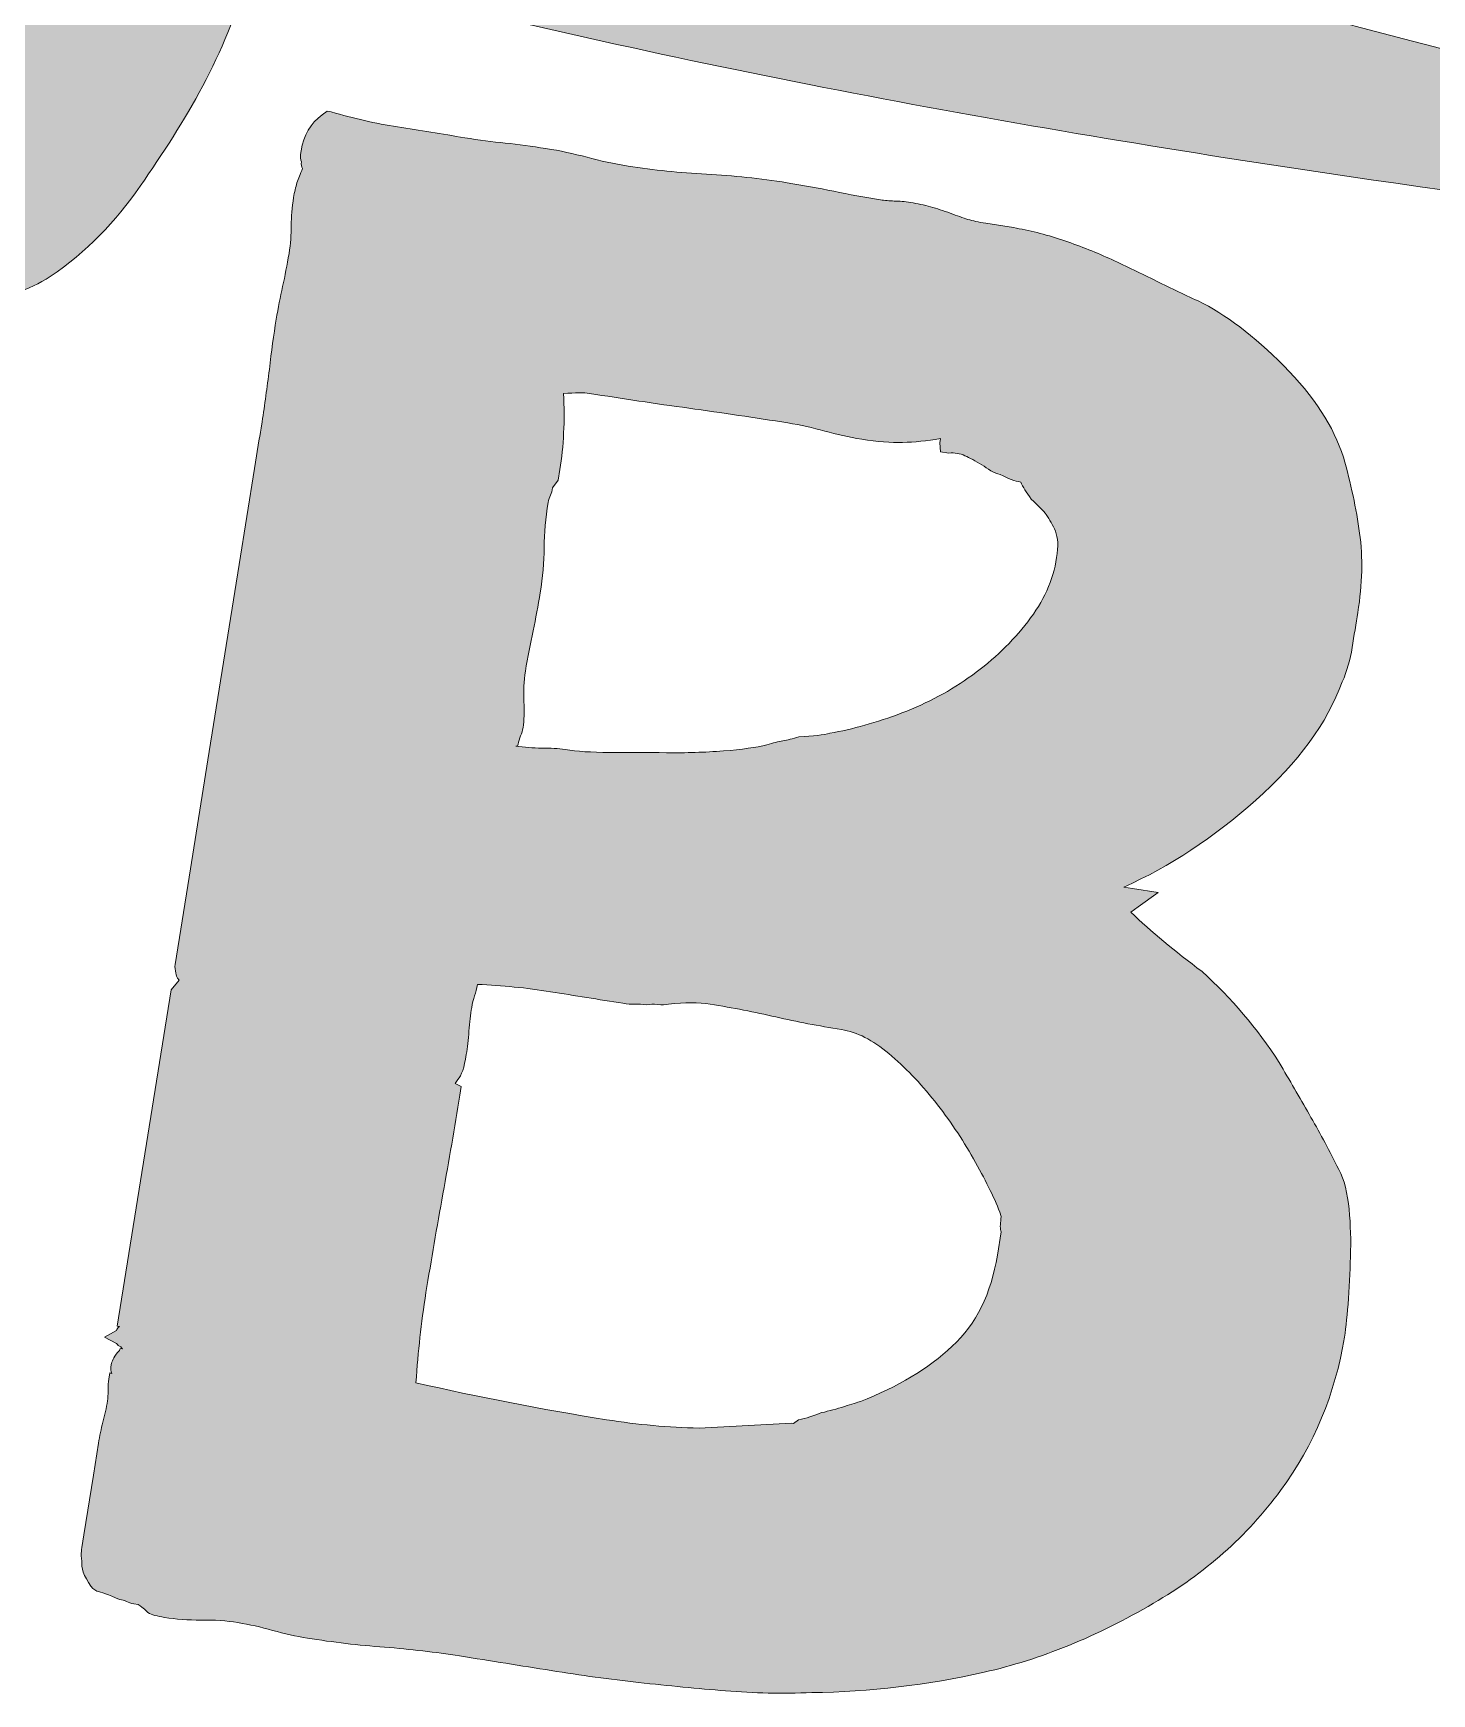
# Model space of a CAD drawing. Header units: inches. Extents: x 96 to 984, y -1005 to -75.
# Drawn here: x 270.6 to 395.1, y -987.7 to -839.8 of the extents above; entities that cross this region are included whole.
import ezdxf

# ---------------------------------------------------------------- set-up
doc = ezdxf.new("R2010")
doc.units = ezdxf.units.IN
doc.header["$MEASUREMENT"] = 0
doc.layers.add('Layer 1', color=7, linetype='Continuous')

# ---------------------------------------------------------------- blocks, each defined once
blk = doc.blocks.new('block 3')
at = {"layer": 'Layer 1', "true_color": 0x2b568d}
h = blk.add_hatch(color=167, dxfattribs=at)
h.dxf.hatch_style = 2
edge = h.paths.add_edge_path()
edge.add_spline(control_points=[(480.19, -851.34), (478.7, -850.72), (477.21, -850.08), (475.68, -849.58), (470.48, -847.88), (465.07, -847.45), (459.66, -847.16), (445.71, -846.41), (431.76, -845.58), (417.79, -845.18), (414.2, -845.07), (410.58, -845.08), (407.04, -844.14), (380.41, -837.09), (353.75, -830.14), (327.28, -822.52), (302.45, -815.36), (277.69, -807.98), (253.26, -799.56), (242.84, -795.97), (232.54, -792.04), (221.76, -789.61), (221.33, -789.51), (220.8, -789.51), (220.58, -788.91), (220.66, -787.88), (221.25, -786.99), (221.66, -786.04), (226.22, -775.69), (231.24, -765.56), (236.26, -755.42), (244.3, -739.15), (252.25, -722.85), (258.56, -705.79), (266.64, -683.94), (273.96, -661.87), (279.04, -639.1), (280.03, -634.67), (280.92, -630.22), (281.88, -625.66), (284.58, -626.1), (286.89, -627.23), (289.25, -628.17), (294.8, -630.4), (300.16, -633.13), (305.88, -634.93), (309.82, -636.16), (313.24, -637.98), (316.45, -640.69), (322.69, -645.95), (330.12, -649.26), (337.78, -651.93), (358.35, -659.1), (379.39, -664.57), (400.71, -668.99), (414.49, -671.84), (428.4, -673.92), (442.25, -676.3), (442.9, -676.41), (443.72, -676.62), (444.2, -676.34), (445.43, -675.64), (446.59, -676.04), (447.79, -676.2), (455.81, -677.24), (463.87, -677.83), (471.94, -678.25), (476.13, -678.47), (478.25, -676.36), (478.51, -672.13), (478.71, -668.6), (478.24, -665.13), (477.59, -661.71), (476.23, -661.18), (474.89, -661.22), (473.57, -661.08), (470.74, -660.77), (467.9, -660.5), (465.07, -660.13), (454.33, -658.74), (443.59, -657.33), (432.86, -655.89), (426.93, -655.09), (420.94, -654.52), (415.09, -653.3), (401.52, -650.46), (388.06, -647.09), (374.74, -643.22), (361.67, -639.42), (348.84, -635.05), (336.86, -628.43), (333.87, -626.78), (330.75, -625.34), (327.61, -624), (317.3, -619.59), (307.11, -614.93), (297.2, -609.66), (293.5, -607.7), (289.63, -606.11), (285.61, -604.89), (281.32, -603.59), (276.97, -602.63), (272.45, -602.75), (267.94, -602.88), (263.73, -606.7), (263.36, -611.07), (261.97, -627.45), (258.2, -643.31), (253.15, -658.91), (252.87, -659.78), (252.7, -660.7), (252.08, -661.43), (251.67, -661.29), (251.39, -661.23), (251.14, -661.11), (238.96, -654.95), (225.92, -651.67), (212.53, -649.54), (198.63, -647.33), (184.57, -646.51), (170.58, -645.09), (158.95, -643.9), (147.29, -643.02), (135.61, -642.46), (128.94, -642.14), (122.31, -642.09), (115.79, -643.87), (112.36, -644.8), (109.17, -646.26), (106.41, -648.52), (103.73, -650.72), (103.53, -653.88), (105.87, -656.22), (106.46, -656.82), (107.17, -657.45), (107.94, -657.69), (111.67, -658.89), (113.75, -661.67), (115.41, -664.98), (116.04, -666.25), (116.85, -667.44), (117.64, -668.63), (123.18, -677.02), (127.2, -686.11), (130.12, -695.71), (131.17, -699.17), (132.24, -702.61), (133.29, -706.07), (137.84, -721.08), (142.54, -736.03), (149.56, -750.13), (149.67, -750.35), (149.62, -750.65), (149.65, -751), (139.77, -756.18), (133.45, -764.59), (128.53, -774.26), (126.89, -777.48), (125.46, -780.79), (124.15, -784.16), (121.01, -792.21), (117.91, -800.28), (114.54, -808.25), (112.41, -813.27), (109.86, -817.98), (106.52, -822.32), (103.61, -826.09), (100.95, -830.04), (100.77, -835.11), (98.45, -835.38), (97.49, -837.15), (96.17, -838.47), (96.17, -839.42), (96.17, -840.37), (96.17, -841.32), (97.71, -843.55), (100.03, -844.51), (102.48, -845.38), (110.97, -848.38), (119.75, -849.84), (128.7, -850.45), (138.87, -851.15), (149.04, -850.76), (159.21, -850.53), (169.58, -850.3), (179.93, -850.44), (190.23, -851.82), (200.7, -853.22), (211.01, -855.44), (221.33, -857.57), (232.23, -859.81), (243.14, -861.89), (254.26, -862.68), (258.06, -862.94), (261.89, -862.66), (265.65, -863.09), (268.12, -863.38), (270.12, -862.8), (272.09, -861.5), (275.31, -859.36), (277.9, -856.59), (280.09, -853.45), (284.12, -847.67), (287.77, -841.67), (289.56, -834.74), (289.72, -834.12), (289.55, -833.37), (290.4, -832.97), (291.06, -833.12), (291.8, -833.26), (292.52, -833.45), (320.24, -840.99), (348.39, -846.46), (376.74, -850.92), (399.84, -854.56), (423.05, -857.35), (446.28, -859.98), (447.03, -860.06), (447.87, -860.31), (448.51, -859.85), (450.17, -858.67), (451.94, -859.08), (453.72, -859.25), (458.65, -859.73), (463.57, -860.25), (468.52, -860.08), (472.33, -859.96), (476.09, -859.46), (479.76, -858.37), (481.4, -857.88), (482.79, -857.11), (482.97, -855.19), (483.15, -853.15), (481.89, -852.05), (480.19, -851.34)], knot_values=[0, 0, 0, 0, 1, 1, 1, 2, 2, 2, 3, 3, 3, 4, 4, 4, 5, 5, 5, 6, 6, 6, 7, 7, 7, 8, 8, 8, 9, 9, 9, 10, 10, 10, 11, 11, 11, 12, 12, 12, 13, 13, 13, 14, 14, 14, 15, 15, 15, 16, 16, 16, 17, 17, 17, 18, 18, 18, 19, 19, 19, 20, 20, 20, 21, 21, 21, 22, 22, 22, 23, 23, 23, 24, 24, 24, 25, 25, 25, 26, 26, 26, 27, 27, 27, 28, 28, 28, 29, 29, 29, 30, 30, 30, 31, 31, 31, 32, 32, 32, 33, 33, 33, 34, 34, 34, 35, 35, 35, 36, 36, 36, 37, 37, 37, 38, 38, 38, 39, 39, 39, 40, 40, 40, 41, 41, 41, 42, 42, 42, 43, 43, 43, 44, 44, 44, 45, 45, 45, 46, 46, 46, 47, 47, 47, 48, 48, 48, 49, 49, 49, 50, 50, 50, 51, 51, 51, 52, 52, 52, 53, 53, 53, 54, 54, 54, 55, 55, 55, 56, 56, 56, 57, 57, 57, 58, 58, 58, 59, 59, 59, 60, 60, 60, 61, 61, 61, 62, 62, 62, 63, 63, 63, 64, 64, 64, 65, 65, 65, 66, 66, 66, 67, 67, 67, 68, 68, 68, 69, 69, 69, 70, 70, 70, 71, 71, 71, 72, 72, 72, 73, 73, 73, 74, 74, 74, 75, 75, 75, 76, 76, 76, 77, 77, 77, 78, 78, 78, 78], degree=3, periodic=1)
edge = h.paths.add_edge_path()
edge.add_spline(control_points=[(227.4, -838.22), (217.24, -836.26), (207.13, -834.02), (196.88, -832.53), (189.91, -831.52), (182.91, -831.08), (175.86, -830.89), (163.89, -830.57), (151.91, -830.33), (139.94, -830.59), (135.57, -830.69), (131.2, -831.01), (126.84, -831.23), (126.3, -831.25), (125.74, -831.48), (125.05, -830.97), (127.2, -828.14), (129.31, -825.37), (131.01, -822.31), (131.43, -821.55), (132.17, -821.46), (132.93, -821.3), (141.86, -819.43), (150.8, -817.61), (160, -817.8), (160.48, -817.81), (160.95, -817.77), (161.43, -817.72), (163.67, -817.46), (164.64, -816.67), (164.84, -814.97), (165.06, -813.06), (164.06, -811.71), (161.8, -811.16), (158.84, -810.44), (155.82, -810.06), (152.77, -810), (148.78, -809.92), (144.79, -809.92), (140.8, -809.84), (139.67, -809.82), (138.52, -809.91), (137.24, -809.35), (137.28, -807.38), (138.49, -805.67), (138.8, -803.77), (139.4, -800.1), (141.25, -798.39), (145.15, -798.1), (150.65, -797.7), (156.1, -796.95), (161.63, -797.7), (163.44, -797.95), (164.47, -797.38), (164.8, -796.09), (165.15, -794.66), (164.49, -793.53), (162.69, -792.9), (157.84, -791.19), (152.92, -789.77), (147.87, -788.81), (146.85, -788.62), (145.84, -788.38), (144.68, -788.13), (145.12, -786.05), (146.13, -784.37), (147.2, -782.55), (152.76, -782.82), (158.03, -781.15), (163.34, -779.69), (163.89, -779.54), (164.45, -779.39), (164.96, -779.16), (166.27, -778.55), (166.64, -777.38), (166.55, -776.08), (166.46, -774.75), (165.88, -773.63), (164.45, -773.37), (162.87, -773.07), (161.25, -772.96), (159.65, -772.74), (158.44, -772.58), (157.24, -772.39), (155.71, -772.16), (157.87, -769.88), (160.43, -769.01), (163.07, -768.35), (164.26, -768.06), (165.5, -767.97), (166.73, -767.84), (174.59, -766.99), (178.65, -758.5), (174.35, -751.84), (172.65, -749.22), (170.79, -746.71), (169.36, -743.7), (170.82, -743.07), (172.26, -743.48), (173.62, -743.3), (174.75, -743.15), (175.91, -743.21), (177.02, -742.99), (178.9, -742.6), (179.96, -741.34), (180.02, -739.68), (180.08, -737.9), (178.98, -736.43), (177.04, -736.04), (175.18, -735.67), (173.28, -735.53), (171.4, -735.27), (170.84, -735.19), (170.27, -735.1), (169.72, -734.98), (165.73, -734.13), (162.42, -732.53), (161.3, -728.08), (160.8, -726.09), (159.51, -724.34), (159.02, -722.16), (162.16, -721.41), (165.15, -721.95), (168.13, -722.33), (171.53, -722.77), (174.93, -723.14), (178.36, -722.75), (180.49, -722.51), (181.72, -721.41), (182.14, -719.48), (182.54, -717.59), (181.68, -715.87), (179.78, -715.62), (174.47, -714.92), (169.48, -712.97), (164.27, -711.9), (162.7, -711.58), (161.07, -711.39), (159.47, -711.37), (157.97, -711.35), (156.46, -711.64), (154.81, -711.81), (153.59, -709.83), (152.9, -707.59), (152.07, -705.49), (152.61, -704.65), (153.33, -704.9), (153.94, -704.87), (161.63, -704.5), (169.32, -704.16), (177.01, -703.78), (179.23, -703.67), (180.38, -702.76), (180.47, -701.16), (180.57, -699.49), (179.34, -698.06), (177.27, -697.81), (172.74, -697.28), (168.19, -696.93), (163.66, -696.4), (158.75, -695.84), (153.86, -695.15), (148.95, -694.56), (147.7, -694.4), (146.89, -693.9), (146.39, -692.68), (145.46, -690.42), (144.39, -688.21), (143.22, -685.62), (145.29, -685.42), (147.04, -685.16), (148.8, -685.09), (156.98, -684.79), (165.15, -685.03), (173.29, -685.94), (173.76, -686), (174.24, -686.06), (174.71, -686.06), (176.61, -686.04), (177.95, -685), (178.2, -683.37), (178.44, -681.86), (177.59, -680.67), (175.62, -680.22), (163.03, -677.34), (150.5, -674.09), (137.25, -674.18), (135.01, -670.44), (132.62, -666.7), (129.88, -663.27), (130.5, -662.38), (131.21, -662.7), (131.82, -662.69), (141.62, -662.59), (151.37, -663.6), (161.15, -664.05), (170.84, -664.49), (180.51, -665.11), (190.2, -665.49), (205.21, -666.09), (220.2, -666.93), (235.14, -668.54), (239.38, -669), (243.61, -669.65), (247.85, -670.21), (248.22, -670.26), (248.61, -670.28), (248.9, -670.79), (249.04, -671.65), (248.49, -672.48), (248.17, -673.34), (239.49, -697.01), (229.27, -719.99), (217.27, -742.18), (211.13, -753.55), (205.71, -765.29), (202.11, -777.77), (201.42, -780.14), (200.81, -782.54), (200.23, -784.94), (199.35, -788.6), (199.92, -791.93), (202.66, -794.69), (203.14, -795.17), (203.56, -795.68), (203.81, -796.3), (205.9, -801.62), (209.28, -806.11), (213.18, -810.16), (221.77, -819.08), (229.12, -829.04), (237.16, -838.42), (237.52, -838.83), (238.01, -839.2), (237.95, -840.02), (234.38, -839.69), (230.9, -838.9), (227.4, -838.22)], knot_values=[0, 0, 0, 0, 1, 1, 1, 2, 2, 2, 3, 3, 3, 4, 4, 4, 5, 5, 5, 6, 6, 6, 7, 7, 7, 8, 8, 8, 9, 9, 9, 10, 10, 10, 11, 11, 11, 12, 12, 12, 13, 13, 13, 14, 14, 14, 15, 15, 15, 16, 16, 16, 17, 17, 17, 18, 18, 18, 19, 19, 19, 20, 20, 20, 21, 21, 21, 22, 22, 22, 23, 23, 23, 24, 24, 24, 25, 25, 25, 26, 26, 26, 27, 27, 27, 28, 28, 28, 29, 29, 29, 30, 30, 30, 31, 31, 31, 32, 32, 32, 33, 33, 33, 34, 34, 34, 35, 35, 35, 36, 36, 36, 37, 37, 37, 38, 38, 38, 39, 39, 39, 40, 40, 40, 41, 41, 41, 42, 42, 42, 43, 43, 43, 44, 44, 44, 45, 45, 45, 46, 46, 46, 47, 47, 47, 48, 48, 48, 49, 49, 49, 50, 50, 50, 51, 51, 51, 52, 52, 52, 53, 53, 53, 54, 54, 54, 55, 55, 55, 56, 56, 56, 57, 57, 57, 58, 58, 58, 59, 59, 59, 60, 60, 60, 61, 61, 61, 62, 62, 62, 63, 63, 63, 64, 64, 64, 65, 65, 65, 66, 66, 66, 67, 67, 67, 68, 68, 68, 69, 69, 69, 70, 70, 70, 71, 71, 71, 72, 72, 72, 73, 73, 73, 74, 74, 74, 75, 75, 75, 76, 76, 76, 77, 77, 77, 78, 78, 78, 79, 79, 79, 79], degree=3, periodic=1)
at = {"layer": 'Layer 1', "lineweight": 0}
blk.add_open_spline([(480.19, -851.34), (478.7, -850.72), (477.21, -850.08), (475.68, -849.58), (470.48, -847.88), (465.07, -847.45), (459.66, -847.16), (445.71, -846.41), (431.76, -845.58), (417.79, -845.18), (414.2, -845.07), (410.58, -845.08), (407.04, -844.14), (380.41, -837.09), (353.75, -830.14), (327.28, -822.52), (302.45, -815.36), (277.69, -807.98), (253.26, -799.56), (242.84, -795.97), (232.54, -792.04), (221.76, -789.61), (221.33, -789.51), (220.8, -789.51), (220.58, -788.91), (220.66, -787.88), (221.25, -786.99), (221.66, -786.04), (226.22, -775.69), (231.24, -765.56), (236.26, -755.42), (244.3, -739.15), (252.25, -722.85), (258.56, -705.79), (266.64, -683.94), (273.96, -661.87), (279.04, -639.1), (280.03, -634.67), (280.92, -630.22), (281.88, -625.66), (284.58, -626.1), (286.89, -627.23), (289.25, -628.17), (294.8, -630.4), (300.16, -633.13), (305.88, -634.93), (309.82, -636.16), (313.24, -637.98), (316.45, -640.69), (322.69, -645.95), (330.12, -649.26), (337.78, -651.93), (358.35, -659.1), (379.39, -664.57), (400.71, -668.99), (414.49, -671.84), (428.4, -673.92), (442.25, -676.3), (442.9, -676.41), (443.72, -676.62), (444.2, -676.34), (445.43, -675.64), (446.59, -676.04), (447.79, -676.2), (455.81, -677.24), (463.87, -677.83), (471.94, -678.25), (476.13, -678.47), (478.25, -676.36), (478.51, -672.13), (478.71, -668.6), (478.24, -665.13), (477.59, -661.71), (476.23, -661.18), (474.89, -661.22), (473.57, -661.08), (470.74, -660.77), (467.9, -660.5), (465.07, -660.13), (454.33, -658.74), (443.59, -657.33), (432.86, -655.89), (426.93, -655.09), (420.94, -654.52), (415.09, -653.3), (401.52, -650.46), (388.06, -647.09), (374.74, -643.22), (361.67, -639.42), (348.84, -635.05), (336.86, -628.43), (333.87, -626.78), (330.75, -625.34), (327.61, -624), (317.3, -619.59), (307.11, -614.93), (297.2, -609.66), (293.5, -607.7), (289.63, -606.11), (285.61, -604.89), (281.32, -603.59), (276.97, -602.63), (272.45, -602.75), (267.94, -602.88), (263.73, -606.7), (263.36, -611.07), (261.97, -627.45), (258.2, -643.31), (253.15, -658.91), (252.87, -659.78), (252.7, -660.7), (252.08, -661.43), (251.67, -661.29), (251.39, -661.23), (251.14, -661.11), (238.96, -654.95), (225.92, -651.67), (212.53, -649.54), (198.63, -647.33), (184.57, -646.51), (170.58, -645.09), (158.95, -643.9), (147.29, -643.02), (135.61, -642.46), (128.94, -642.14), (122.31, -642.09), (115.79, -643.87), (112.36, -644.8), (109.17, -646.26), (106.41, -648.52), (103.73, -650.72), (103.53, -653.88), (105.87, -656.22), (106.46, -656.82), (107.17, -657.45), (107.94, -657.69), (111.67, -658.89), (113.75, -661.67), (115.41, -664.98), (116.04, -666.25), (116.85, -667.44), (117.64, -668.63), (123.18, -677.02), (127.2, -686.11), (130.12, -695.71), (131.17, -699.17), (132.24, -702.61), (133.29, -706.07), (137.84, -721.08), (142.54, -736.03), (149.56, -750.13), (149.67, -750.35), (149.62, -750.65), (149.65, -751), (139.77, -756.18), (133.45, -764.59), (128.53, -774.26), (126.89, -777.48), (125.46, -780.79), (124.15, -784.16), (121.01, -792.21), (117.91, -800.28), (114.54, -808.25), (112.41, -813.27), (109.86, -817.98), (106.52, -822.32), (103.61, -826.09), (100.95, -830.04), (100.77, -835.11), (98.45, -835.38), (97.49, -837.15), (96.17, -838.47), (96.17, -839.42), (96.17, -840.37), (96.17, -841.32), (97.71, -843.55), (100.03, -844.51), (102.48, -845.38), (110.97, -848.38), (119.75, -849.84), (128.7, -850.45), (138.87, -851.15), (149.04, -850.76), (159.21, -850.53), (169.58, -850.3), (179.93, -850.44), (190.23, -851.82), (200.7, -853.22), (211.01, -855.44), (221.33, -857.57), (232.23, -859.81), (243.14, -861.89), (254.26, -862.68), (258.06, -862.94), (261.89, -862.66), (265.65, -863.09), (268.12, -863.38), (270.12, -862.8), (272.09, -861.5), (275.31, -859.36), (277.9, -856.59), (280.09, -853.45), (284.12, -847.67), (287.77, -841.67), (289.56, -834.74), (289.72, -834.12), (289.55, -833.37), (290.4, -832.97), (291.06, -833.12), (291.8, -833.26), (292.52, -833.45), (320.24, -840.99), (348.39, -846.46), (376.74, -850.92), (399.84, -854.56), (423.05, -857.35), (446.28, -859.98), (447.03, -860.06), (447.87, -860.31), (448.51, -859.85), (450.17, -858.67), (451.94, -859.08), (453.72, -859.25), (458.65, -859.73), (463.57, -860.25), (468.52, -860.08), (472.33, -859.96), (476.09, -859.46), (479.76, -858.37), (481.4, -857.88), (482.79, -857.11), (482.97, -855.19), (483.15, -853.15), (481.89, -852.05), (480.19, -851.34)], degree=3, knots=[0, 0, 0, 0, 1, 1, 1, 2, 2, 2, 3, 3, 3, 4, 4, 4, 5, 5, 5, 6, 6, 6, 7, 7, 7, 8, 8, 8, 9, 9, 9, 10, 10, 10, 11, 11, 11, 12, 12, 12, 13, 13, 13, 14, 14, 14, 15, 15, 15, 16, 16, 16, 17, 17, 17, 18, 18, 18, 19, 19, 19, 20, 20, 20, 21, 21, 21, 22, 22, 22, 23, 23, 23, 24, 24, 24, 25, 25, 25, 26, 26, 26, 27, 27, 27, 28, 28, 28, 29, 29, 29, 30, 30, 30, 31, 31, 31, 32, 32, 32, 33, 33, 33, 34, 34, 34, 35, 35, 35, 36, 36, 36, 37, 37, 37, 38, 38, 38, 39, 39, 39, 40, 40, 40, 41, 41, 41, 42, 42, 42, 43, 43, 43, 44, 44, 44, 45, 45, 45, 46, 46, 46, 47, 47, 47, 48, 48, 48, 49, 49, 49, 50, 50, 50, 51, 51, 51, 52, 52, 52, 53, 53, 53, 54, 54, 54, 55, 55, 55, 56, 56, 56, 57, 57, 57, 58, 58, 58, 59, 59, 59, 60, 60, 60, 61, 61, 61, 62, 62, 62, 63, 63, 63, 64, 64, 64, 65, 65, 65, 66, 66, 66, 67, 67, 67, 68, 68, 68, 69, 69, 69, 70, 70, 70, 71, 71, 71, 72, 72, 72, 73, 73, 73, 74, 74, 74, 75, 75, 75, 76, 76, 76, 77, 77, 77, 78, 78, 78, 78], dxfattribs=at)
blk = doc.blocks.new('block 5')
at = {"layer": 'Layer 1', "true_color": 0xd21b30}
h = blk.add_hatch(color=242, dxfattribs=at)
h.dxf.hatch_style = 2
edge = h.paths.add_edge_path()
edge.add_spline(control_points=[(275.71, -978.14), (275.07, -977.26), (274.8, -976.51), (274.91, -975.87), (274.82, -975.6), (274.82, -975.21), (274.9, -974.71), (274.9, -974.71), (275.08, -973.57), (275.08, -973.57), (275.08, -973.57), (275.93, -968.26), (275.93, -968.26), (275.93, -968.26), (276.38, -965.42), (276.38, -965.42), (276.49, -964.79), (276.61, -964.16), (276.78, -963.54), (276.95, -962.92), (277.08, -962.29), (277.18, -961.66), (277.22, -961.41), (277.24, -961.09), (277.24, -960.7), (277.23, -960.31), (277.25, -959.99), (277.3, -959.73), (277.3, -959.73), (277.39, -959.16), (277.39, -959.16), (277.39, -959.16), (277.58, -959.2), (277.58, -959.2), (277.47, -959.05), (277.45, -958.79), (277.51, -958.41), (277.55, -958.15), (277.73, -957.8), (278.07, -957.33), (278.21, -957.22), (278.3, -957.11), (278.32, -956.98), (278.32, -956.98), (278.51, -957.01), (278.51, -957.01), (278.4, -956.87), (278.32, -956.79), (278.25, -956.78), (278.19, -956.77), (278.1, -956.69), (278, -956.54), (278, -956.54), (276.92, -955.98), (276.92, -955.98), (276.92, -955.98), (277.99, -955.37), (277.99, -955.37), (278.01, -955.25), (278.1, -955.13), (278.24, -955.02), (278.24, -955.02), (278.05, -954.99), (278.05, -954.99), (278.05, -954.99), (282.85, -925.05), (282.85, -925.05), (282.85, -925.05), (283.57, -924.19), (283.57, -924.19), (283.35, -923.9), (283.26, -923.69), (283.28, -923.56), (283.19, -923.29), (283.17, -923.03), (283.21, -922.77), (283.21, -922.77), (284.45, -915), (284.45, -915), (284.45, -915), (286.24, -903.82), (286.24, -903.82), (286.24, -903.82), (288.91, -887.14), (288.91, -887.14), (288.91, -887.14), (290.28, -878.61), (290.28, -878.61), (290.28, -878.61), (290.7, -875.95), (290.7, -875.95), (290.7, -875.95), (290.74, -875.76), (290.74, -875.76), (290.74, -875.76), (290.8, -875.38), (290.8, -875.38), (290.8, -875.38), (290.86, -875), (290.86, -875), (290.86, -875), (290.95, -874.44), (290.95, -874.44), (291.19, -872.92), (291.4, -871.37), (291.6, -869.78), (291.79, -868.19), (291.99, -866.7), (292.21, -865.31), (292.38, -864.3), (292.56, -863.32), (292.78, -862.38), (292.99, -861.45), (293.18, -860.47), (293.35, -859.46), (293.49, -858.58), (293.55, -857.74), (293.55, -856.97), (293.54, -856.19), (293.61, -855.36), (293.76, -854.47), (293.84, -853.97), (293.94, -853.53), (294.06, -853.16), (294.18, -852.79), (294.35, -852.37), (294.56, -851.88), (294.45, -851.73), (294.42, -851.53), (294.46, -851.28), (294.35, -851.13), (294.34, -850.81), (294.42, -850.3), (294.65, -848.91), (295.27, -847.85), (296.3, -847.1), (296.3, -847.1), (296.74, -846.78), (296.74, -846.78), (296.74, -846.78), (297.11, -846.84), (297.11, -846.84), (299.09, -847.42), (301.06, -847.87), (303.02, -848.18), (304.98, -848.49), (306.97, -848.81), (309, -849.14), (310.26, -849.34), (311.46, -849.5), (312.61, -849.62), (313.76, -849.74), (314.96, -849.9), (316.23, -850.1), (317.49, -850.3), (318.71, -850.56), (319.89, -850.88), (321.07, -851.2), (322.3, -851.46), (323.56, -851.66), (325.83, -852.02), (328.16, -852.27), (330.54, -852.39), (332.92, -852.51), (335.31, -852.76), (337.71, -853.15), (339.1, -853.37), (340.48, -853.63), (341.86, -853.91), (343.24, -854.2), (344.63, -854.45), (346.02, -854.67), (346.4, -854.73), (346.81, -854.77), (347.26, -854.78), (347.72, -854.78), (348.2, -854.83), (348.7, -854.91), (349.33, -855.01), (349.93, -855.14), (350.49, -855.29), (351.05, -855.45), (351.63, -855.64), (352.24, -855.86), (352.85, -856.09), (353.38, -856.27), (353.81, -856.41), (354.24, -856.54), (354.77, -856.66), (355.4, -856.76), (355.4, -856.76), (357.87, -857.15), (357.87, -857.15), (359.26, -857.38), (360.69, -857.74), (362.17, -858.23), (363.64, -858.73), (365.04, -859.27), (366.38, -859.88), (367.7, -860.48), (369.03, -861.11), (370.35, -861.78), (371.67, -862.44), (372.99, -863.07), (374.32, -863.68), (376.73, -864.84), (379.27, -866.77), (381.95, -869.46), (384.63, -872.16), (386.4, -874.88), (387.26, -877.6), (387.92, -879.92), (388.4, -882.16), (388.7, -884.35), (389, -886.53), (388.95, -888.89), (388.54, -891.42), (388.38, -892.43), (388.21, -893.47), (388.04, -894.55), (387.87, -895.62), (387.58, -896.64), (387.16, -897.61), (385.8, -901.28), (383.23, -904.79), (379.45, -908.14), (375.67, -911.49), (371.76, -914.07), (367.71, -915.88), (367.71, -915.88), (368.47, -916.01), (368.47, -916.01), (368.47, -916.01), (370.75, -916.37), (370.75, -916.37), (370.75, -916.37), (368.99, -917.64), (368.99, -917.64), (368.99, -917.64), (368.33, -918.12), (368.33, -918.12), (370.13, -919.84), (372.24, -921.6), (374.67, -923.41), (377.28, -925.77), (379.57, -928.47), (381.54, -931.51), (382.46, -933.09), (383.35, -934.62), (384.21, -936.12), (385.07, -937.62), (385.89, -939.14), (386.68, -940.7), (387.19, -941.55), (387.53, -942.68), (387.7, -944.07), (387.87, -945.45), (387.93, -946.86), (387.9, -948.28), (387.87, -949.7), (387.8, -951.11), (387.71, -952.52), (387.61, -953.93), (387.49, -955.08), (387.35, -955.97), (386.54, -961.02), (384.64, -965.58), (381.66, -969.63), (378.68, -973.7), (374.9, -977.04), (370.33, -979.68), (365.32, -982.64), (360.3, -984.68), (355.26, -985.82), (350.21, -986.96), (345.09, -987.57), (339.9, -987.64), (337.29, -987.74), (334.74, -987.69), (332.24, -987.48), (329.75, -987.28), (327.16, -987.03), (324.49, -986.73), (321.94, -986.45), (319.34, -986.1), (316.69, -985.67), (314.03, -985.25), (311.32, -984.81), (308.54, -984.37), (306.39, -984.03), (304.16, -983.77), (301.86, -983.59), (299.55, -983.42), (297.26, -983.15), (294.99, -982.78), (293.98, -982.62), (292.94, -982.39), (291.89, -982.09), (290.84, -981.8), (289.81, -981.57), (288.8, -981.4), (287.78, -981.24), (286.69, -981.16), (285.53, -981.17), (284.36, -981.18), (283.27, -981.1), (282.26, -980.94), (281.63, -980.84), (281.13, -980.69), (280.77, -980.51), (280.67, -980.36), (280.38, -980.12), (279.92, -979.79), (279.92, -979.79), (279.54, -979.73), (279.54, -979.73), (279.28, -979.69), (279.07, -979.62), (278.89, -979.53), (278.71, -979.43), (278.49, -979.37), (278.24, -979.33), (277.27, -978.91), (276.6, -978.67), (276.22, -978.61), (276.22, -978.61), (275.87, -978.36), (275.87, -978.36), (275.87, -978.36), (275.71, -978.14), (275.71, -978.14)], knot_values=[0, 0, 0, 0, 1, 1, 1, 2, 2, 2, 3, 3, 3, 4, 4, 4, 5, 5, 5, 6, 6, 6, 7, 7, 7, 8, 8, 8, 9, 9, 9, 10, 10, 10, 11, 11, 11, 12, 12, 12, 13, 13, 13, 14, 14, 14, 15, 15, 15, 16, 16, 16, 17, 17, 17, 18, 18, 18, 19, 19, 19, 20, 20, 20, 21, 21, 21, 22, 22, 22, 23, 23, 23, 24, 24, 24, 25, 25, 25, 26, 26, 26, 27, 27, 27, 28, 28, 28, 29, 29, 29, 30, 30, 30, 31, 31, 31, 32, 32, 32, 33, 33, 33, 34, 34, 34, 35, 35, 35, 36, 36, 36, 37, 37, 37, 38, 38, 38, 39, 39, 39, 40, 40, 40, 41, 41, 41, 42, 42, 42, 43, 43, 43, 44, 44, 44, 45, 45, 45, 46, 46, 46, 47, 47, 47, 48, 48, 48, 49, 49, 49, 50, 50, 50, 51, 51, 51, 52, 52, 52, 53, 53, 53, 54, 54, 54, 55, 55, 55, 56, 56, 56, 57, 57, 57, 58, 58, 58, 59, 59, 59, 60, 60, 60, 61, 61, 61, 62, 62, 62, 63, 63, 63, 64, 64, 64, 65, 65, 65, 66, 66, 66, 67, 67, 67, 68, 68, 68, 69, 69, 69, 70, 70, 70, 71, 71, 71, 72, 72, 72, 73, 73, 73, 74, 74, 74, 75, 75, 75, 76, 76, 76, 77, 77, 77, 78, 78, 78, 79, 79, 79, 80, 80, 80, 81, 81, 81, 82, 82, 82, 83, 83, 83, 84, 84, 84, 85, 85, 85, 86, 86, 86, 87, 87, 87, 88, 88, 88, 89, 89, 89, 90, 90, 90, 91, 91, 91, 92, 92, 92, 93, 93, 93, 94, 94, 94, 95, 95, 95, 96, 96, 96, 97, 97, 97, 98, 98, 98, 99, 99, 99, 100, 100, 100, 101, 101, 101, 102, 102, 102, 103, 103, 103, 104, 104, 104, 105, 105, 105, 106, 106, 106, 107, 107, 107, 108, 108, 108, 109, 109, 109, 110, 110, 110, 110], degree=3, periodic=1)
edge = h.paths.add_edge_path()
edge.add_spline(control_points=[(308.56, -934.41), (308.1, -937.32), (307.6, -940.25), (307.06, -943.21), (306.52, -946.17), (306.02, -949.1), (305.55, -952.01), (305.33, -953.4), (305.15, -954.73), (305.01, -956), (304.87, -957.28), (304.75, -958.62), (304.66, -960.03), (310.16, -961.3), (315.81, -962.4), (321.63, -963.33), (324.41, -963.77), (327.15, -964.02), (329.87, -964.07), (329.87, -964.07), (338.1, -963.63), (338.1, -963.63), (338.1, -963.63), (338.29, -963.67), (338.29, -963.67), (338.29, -963.67), (338.73, -963.35), (338.73, -963.35), (339.4, -963.2), (340.09, -962.98), (340.78, -962.7), (341.45, -962.55), (342.13, -962.37), (342.81, -962.15), (343.49, -961.94), (343.97, -961.79), (344.24, -961.7), (347.56, -960.42), (350.28, -958.78), (352.42, -956.79), (354.55, -954.8), (355.89, -952.1), (356.44, -948.68), (356.44, -948.68), (356.77, -946.6), (356.77, -946.6), (356.68, -946.33), (356.68, -945.94), (356.76, -945.43), (356.76, -945.43), (356.79, -945.24), (356.79, -945.24), (356.79, -945.24), (356.66, -944.83), (356.66, -944.83), (356.11, -943.45), (355.32, -941.87), (354.31, -940.08), (353.3, -938.3), (352.15, -936.59), (350.86, -934.96), (349.56, -933.33), (348.2, -931.91), (346.77, -930.71), (345.35, -929.51), (343.94, -928.8), (342.55, -928.58), (340.52, -928.25), (338.58, -927.88), (336.7, -927.45), (334.83, -927.02), (332.88, -926.64), (330.86, -926.32), (329.84, -926.15), (328.61, -926.15), (327.16, -926.31), (326.89, -926.39), (326.57, -926.41), (326.19, -926.34), (325.81, -926.28), (325.48, -926.3), (325.21, -926.38), (324.83, -926.32), (324.47, -926.3), (324.15, -926.31), (323.82, -926.32), (323.47, -926.3), (323.09, -926.24), (320.94, -925.89), (318.79, -925.55), (316.65, -925.21), (314.5, -924.86), (312.33, -924.65), (310.14, -924.55), (310.08, -924.93), (309.99, -925.28), (309.88, -925.58), (309.76, -925.89), (309.68, -926.23), (309.62, -926.61), (309.52, -927.24), (309.44, -927.94), (309.38, -928.71), (309.32, -929.48), (309.24, -930.18), (309.14, -930.81), (308.96, -931.95), (308.71, -932.68), (308.4, -933.02), (308.4, -933.02), (308.15, -933.37), (308.15, -933.37), (308.15, -933.37), (308.69, -933.65), (308.69, -933.65), (308.69, -933.65), (308.56, -934.41), (308.56, -934.41)], knot_values=[0, 0, 0, 0, 1, 1, 1, 2, 2, 2, 3, 3, 3, 4, 4, 4, 5, 5, 5, 6, 6, 6, 7, 7, 7, 8, 8, 8, 9, 9, 9, 10, 10, 10, 11, 11, 11, 12, 12, 12, 13, 13, 13, 14, 14, 14, 15, 15, 15, 16, 16, 16, 17, 17, 17, 18, 18, 18, 19, 19, 19, 20, 20, 20, 21, 21, 21, 22, 22, 22, 23, 23, 23, 24, 24, 24, 25, 25, 25, 26, 26, 26, 27, 27, 27, 28, 28, 28, 29, 29, 29, 30, 30, 30, 31, 31, 31, 32, 32, 32, 33, 33, 33, 34, 34, 34, 35, 35, 35, 36, 36, 36, 37, 37, 37, 38, 38, 38, 39, 39, 39, 39], degree=3, periodic=1)
edge = h.paths.add_edge_path()
edge.add_spline(control_points=[(351.3, -876.32), (351.3, -876.32), (351.36, -875.94), (351.36, -875.94), (350.16, -876.14), (349.04, -876.25), (348, -876.28), (346.96, -876.31), (345.75, -876.21), (344.36, -875.99), (343.22, -875.8), (342.12, -875.56), (341.07, -875.27), (340.01, -874.97), (338.92, -874.73), (337.78, -874.54), (334.87, -874.08), (331.93, -873.64), (328.95, -873.23), (325.97, -872.82), (323.03, -872.38), (320.12, -871.91), (319.62, -871.83), (318.84, -871.84), (317.79, -871.93), (317.86, -873.1), (317.87, -874.27), (317.81, -875.43), (317.75, -876.59), (317.65, -877.67), (317.48, -878.68), (317.48, -878.68), (317.33, -879.63), (317.33, -879.63), (317.33, -879.63), (316.83, -880.33), (316.83, -880.33), (316.79, -880.58), (316.72, -880.8), (316.63, -880.98), (316.54, -881.16), (316.47, -881.37), (316.43, -881.63), (316.21, -883.02), (316.09, -884.36), (316.08, -885.65), (316.07, -886.95), (315.95, -888.29), (315.72, -889.68), (315.54, -890.81), (315.33, -891.95), (315.09, -893.07), (314.84, -894.2), (314.61, -895.4), (314.41, -896.66), (314.27, -897.55), (314.22, -898.45), (314.27, -899.36), (314.32, -900.28), (314.29, -901.05), (314.19, -901.68), (314.15, -901.93), (314.08, -902.18), (313.98, -902.42), (313.87, -902.67), (313.8, -902.91), (313.76, -903.17), (313.74, -903.29), (313.67, -903.35), (313.54, -903.32), (314.3, -903.45), (315.07, -903.5), (315.85, -903.5), (316.62, -903.5), (317.33, -903.54), (317.96, -903.64), (318.97, -903.8), (320.28, -903.89), (321.91, -903.89), (323.53, -903.89), (325.21, -903.9), (326.96, -903.92), (328.7, -903.94), (330.39, -903.88), (332.04, -903.76), (333.68, -903.63), (334.97, -903.45), (335.92, -903.21), (336.46, -903.04), (336.93, -902.92), (337.33, -902.86), (337.73, -902.79), (338.21, -902.67), (338.75, -902.5), (340.05, -902.45), (340.98, -902.34), (341.53, -902.17), (343.52, -901.84), (345.66, -901.24), (347.94, -900.37), (350.21, -899.51), (352.3, -898.39), (354.21, -897), (356.11, -895.63), (357.76, -894.04), (359.15, -892.25), (360.54, -890.47), (361.4, -888.56), (361.72, -886.54), (361.88, -885.53), (361.84, -884.75), (361.61, -884.19), (361.37, -883.64), (361.1, -883.14), (360.78, -882.7), (360.56, -882.4), (360.12, -881.94), (359.44, -881.32), (359.02, -880.73), (358.71, -880.23), (358.52, -879.81), (358.01, -879.73), (357.4, -879.5), (356.68, -879.13), (356.43, -879.09), (356.16, -878.98), (355.86, -878.8), (355.57, -878.62), (355.3, -878.45), (355.07, -878.28), (354.48, -877.93), (353.97, -877.66), (353.55, -877.46), (353.12, -877.26), (352.65, -877.19), (352.13, -877.23), (352.13, -877.23), (351.37, -877.11), (351.37, -877.11), (351.37, -877.11), (351.3, -876.32), (351.3, -876.32)], knot_values=[0, 0, 0, 0, 1, 1, 1, 2, 2, 2, 3, 3, 3, 4, 4, 4, 5, 5, 5, 6, 6, 6, 7, 7, 7, 8, 8, 8, 9, 9, 9, 10, 10, 10, 11, 11, 11, 12, 12, 12, 13, 13, 13, 14, 14, 14, 15, 15, 15, 16, 16, 16, 17, 17, 17, 18, 18, 18, 19, 19, 19, 20, 20, 20, 21, 21, 21, 22, 22, 22, 23, 23, 23, 24, 24, 24, 25, 25, 25, 26, 26, 26, 27, 27, 27, 28, 28, 28, 29, 29, 29, 30, 30, 30, 31, 31, 31, 32, 32, 32, 33, 33, 33, 34, 34, 34, 35, 35, 35, 36, 36, 36, 37, 37, 37, 38, 38, 38, 39, 39, 39, 40, 40, 40, 41, 41, 41, 42, 42, 42, 43, 43, 43, 44, 44, 44, 45, 45, 45, 46, 46, 46, 47, 47, 47, 47], degree=3, periodic=1)
at = {"layer": 'Layer 1', "lineweight": 0}
for points, knots in [([(275.71, -978.14), (275.07, -977.26), (274.8, -976.51), (274.91, -975.87), (274.82, -975.6), (274.82, -975.21), (274.9, -974.71), (274.9, -974.71), (275.08, -973.57), (275.08, -973.57), (275.08, -973.57), (275.93, -968.26), (275.93, -968.26), (275.93, -968.26), (276.38, -965.42), (276.38, -965.42), (276.49, -964.79), (276.61, -964.16), (276.78, -963.54), (276.95, -962.92), (277.08, -962.29), (277.18, -961.66), (277.22, -961.41), (277.24, -961.09), (277.24, -960.7), (277.23, -960.31), (277.25, -959.99), (277.3, -959.73), (277.3, -959.73), (277.39, -959.16), (277.39, -959.16), (277.39, -959.16), (277.58, -959.2), (277.58, -959.2), (277.47, -959.05), (277.45, -958.79), (277.51, -958.41), (277.55, -958.15), (277.73, -957.8), (278.07, -957.33), (278.21, -957.22), (278.3, -957.11), (278.32, -956.98), (278.32, -956.98), (278.51, -957.01), (278.51, -957.01), (278.4, -956.87), (278.32, -956.79), (278.25, -956.78), (278.19, -956.77), (278.1, -956.69), (278, -956.54), (278, -956.54), (276.92, -955.98), (276.92, -955.98), (276.92, -955.98), (277.99, -955.37), (277.99, -955.37), (278.01, -955.25), (278.1, -955.13), (278.24, -955.02), (278.24, -955.02), (278.05, -954.99), (278.05, -954.99), (278.05, -954.99), (282.85, -925.05), (282.85, -925.05), (282.85, -925.05), (283.57, -924.19), (283.57, -924.19), (283.35, -923.9), (283.26, -923.69), (283.28, -923.56), (283.19, -923.29), (283.17, -923.03), (283.21, -922.77), (283.21, -922.77), (284.45, -915), (284.45, -915), (284.45, -915), (286.24, -903.82), (286.24, -903.82), (286.24, -903.82), (288.91, -887.14), (288.91, -887.14), (288.91, -887.14), (290.28, -878.61), (290.28, -878.61), (290.28, -878.61), (290.7, -875.95), (290.7, -875.95), (290.7, -875.95), (290.74, -875.76), (290.74, -875.76), (290.74, -875.76), (290.8, -875.38), (290.8, -875.38), (290.8, -875.38), (290.86, -875), (290.86, -875), (290.86, -875), (290.95, -874.44), (290.95, -874.44), (291.19, -872.92), (291.4, -871.37), (291.6, -869.78), (291.79, -868.19), (291.99, -866.7), (292.21, -865.31), (292.38, -864.3), (292.56, -863.32), (292.78, -862.38), (292.99, -861.45), (293.18, -860.47), (293.35, -859.46), (293.49, -858.58), (293.55, -857.74), (293.55, -856.97), (293.54, -856.19), (293.61, -855.36), (293.76, -854.47), (293.84, -853.97), (293.94, -853.53), (294.06, -853.16), (294.18, -852.79), (294.35, -852.37), (294.56, -851.88), (294.45, -851.73), (294.42, -851.53), (294.46, -851.28), (294.35, -851.13), (294.34, -850.81), (294.42, -850.3), (294.65, -848.91), (295.27, -847.85), (296.3, -847.1), (296.3, -847.1), (296.74, -846.78), (296.74, -846.78), (296.74, -846.78), (297.11, -846.84), (297.11, -846.84), (299.09, -847.42), (301.06, -847.87), (303.02, -848.18), (304.98, -848.49), (306.97, -848.81), (309, -849.14), (310.26, -849.34), (311.46, -849.5), (312.61, -849.62), (313.76, -849.74), (314.96, -849.9), (316.23, -850.1), (317.49, -850.3), (318.71, -850.56), (319.89, -850.88), (321.07, -851.2), (322.3, -851.46), (323.56, -851.66), (325.83, -852.02), (328.16, -852.27), (330.54, -852.39), (332.92, -852.51), (335.31, -852.76), (337.71, -853.15), (339.1, -853.37), (340.48, -853.63), (341.86, -853.91), (343.24, -854.2), (344.63, -854.45), (346.02, -854.67), (346.4, -854.73), (346.81, -854.77), (347.26, -854.78), (347.72, -854.78), (348.2, -854.83), (348.7, -854.91), (349.33, -855.01), (349.93, -855.14), (350.49, -855.29), (351.05, -855.45), (351.63, -855.64), (352.24, -855.86), (352.85, -856.09), (353.38, -856.27), (353.81, -856.41), (354.24, -856.54), (354.77, -856.66), (355.4, -856.76), (355.4, -856.76), (357.87, -857.15), (357.87, -857.15), (359.26, -857.38), (360.69, -857.74), (362.17, -858.23), (363.64, -858.73), (365.04, -859.27), (366.38, -859.88), (367.7, -860.48), (369.03, -861.11), (370.35, -861.78), (371.67, -862.44), (372.99, -863.07), (374.32, -863.68), (376.73, -864.84), (379.27, -866.77), (381.95, -869.46), (384.63, -872.16), (386.4, -874.88), (387.26, -877.6), (387.92, -879.92), (388.4, -882.16), (388.7, -884.35), (389, -886.53), (388.95, -888.89), (388.54, -891.42), (388.38, -892.43), (388.21, -893.47), (388.04, -894.55), (387.87, -895.62), (387.58, -896.64), (387.16, -897.61), (385.8, -901.28), (383.23, -904.79), (379.45, -908.14), (375.67, -911.49), (371.76, -914.07), (367.71, -915.88), (367.71, -915.88), (368.47, -916.01), (368.47, -916.01), (368.47, -916.01), (370.75, -916.37), (370.75, -916.37), (370.75, -916.37), (368.99, -917.64), (368.99, -917.64), (368.99, -917.64), (368.33, -918.12), (368.33, -918.12), (370.13, -919.84), (372.24, -921.6), (374.67, -923.41), (377.28, -925.77), (379.57, -928.47), (381.54, -931.51), (382.46, -933.09), (383.35, -934.62), (384.21, -936.12), (385.07, -937.62), (385.89, -939.14), (386.68, -940.7), (387.19, -941.55), (387.53, -942.68), (387.7, -944.07), (387.87, -945.45), (387.93, -946.86), (387.9, -948.28), (387.87, -949.7), (387.8, -951.11), (387.71, -952.52), (387.61, -953.93), (387.49, -955.08), (387.35, -955.97), (386.54, -961.02), (384.64, -965.58), (381.66, -969.63), (378.68, -973.7), (374.9, -977.04), (370.33, -979.68), (365.32, -982.64), (360.3, -984.68), (355.26, -985.82), (350.21, -986.96), (345.09, -987.57), (339.9, -987.64), (337.29, -987.74), (334.74, -987.69), (332.24, -987.48), (329.75, -987.28), (327.16, -987.03), (324.49, -986.73), (321.94, -986.45), (319.34, -986.1), (316.69, -985.67), (314.03, -985.25), (311.32, -984.81), (308.54, -984.37), (306.39, -984.03), (304.16, -983.77), (301.86, -983.59), (299.55, -983.42), (297.26, -983.15), (294.99, -982.78), (293.98, -982.62), (292.94, -982.39), (291.89, -982.09), (290.84, -981.8), (289.81, -981.57), (288.8, -981.4), (287.78, -981.24), (286.69, -981.16), (285.53, -981.17), (284.36, -981.18), (283.27, -981.1), (282.26, -980.94), (281.63, -980.84), (281.13, -980.69), (280.77, -980.51), (280.67, -980.36), (280.38, -980.12), (279.92, -979.79), (279.92, -979.79), (279.54, -979.73), (279.54, -979.73), (279.28, -979.69), (279.07, -979.62), (278.89, -979.53), (278.71, -979.43), (278.49, -979.37), (278.24, -979.33), (277.27, -978.91), (276.6, -978.67), (276.22, -978.61), (276.22, -978.61), (275.87, -978.36), (275.87, -978.36), (275.87, -978.36), (275.71, -978.14), (275.71, -978.14)], [0, 0, 0, 0, 1, 1, 1, 2, 2, 2, 3, 3, 3, 4, 4, 4, 5, 5, 5, 6, 6, 6, 7, 7, 7, 8, 8, 8, 9, 9, 9, 10, 10, 10, 11, 11, 11, 12, 12, 12, 13, 13, 13, 14, 14, 14, 15, 15, 15, 16, 16, 16, 17, 17, 17, 18, 18, 18, 19, 19, 19, 20, 20, 20, 21, 21, 21, 22, 22, 22, 23, 23, 23, 24, 24, 24, 25, 25, 25, 26, 26, 26, 27, 27, 27, 28, 28, 28, 29, 29, 29, 30, 30, 30, 31, 31, 31, 32, 32, 32, 33, 33, 33, 34, 34, 34, 35, 35, 35, 36, 36, 36, 37, 37, 37, 38, 38, 38, 39, 39, 39, 40, 40, 40, 41, 41, 41, 42, 42, 42, 43, 43, 43, 44, 44, 44, 45, 45, 45, 46, 46, 46, 47, 47, 47, 48, 48, 48, 49, 49, 49, 50, 50, 50, 51, 51, 51, 52, 52, 52, 53, 53, 53, 54, 54, 54, 55, 55, 55, 56, 56, 56, 57, 57, 57, 58, 58, 58, 59, 59, 59, 60, 60, 60, 61, 61, 61, 62, 62, 62, 63, 63, 63, 64, 64, 64, 65, 65, 65, 66, 66, 66, 67, 67, 67, 68, 68, 68, 69, 69, 69, 70, 70, 70, 71, 71, 71, 72, 72, 72, 73, 73, 73, 74, 74, 74, 75, 75, 75, 76, 76, 76, 77, 77, 77, 78, 78, 78, 79, 79, 79, 80, 80, 80, 81, 81, 81, 82, 82, 82, 83, 83, 83, 84, 84, 84, 85, 85, 85, 86, 86, 86, 87, 87, 87, 88, 88, 88, 89, 89, 89, 90, 90, 90, 91, 91, 91, 92, 92, 92, 93, 93, 93, 94, 94, 94, 95, 95, 95, 96, 96, 96, 97, 97, 97, 98, 98, 98, 99, 99, 99, 100, 100, 100, 101, 101, 101, 102, 102, 102, 103, 103, 103, 104, 104, 104, 105, 105, 105, 106, 106, 106, 107, 107, 107, 108, 108, 108, 109, 109, 109, 110, 110, 110, 110]), ([(351.3, -876.32), (351.3, -876.32), (351.36, -875.94), (351.36, -875.94), (350.16, -876.14), (349.04, -876.25), (348, -876.28), (346.96, -876.31), (345.75, -876.21), (344.36, -875.99), (343.22, -875.8), (342.12, -875.56), (341.07, -875.27), (340.01, -874.97), (338.92, -874.73), (337.78, -874.54), (334.87, -874.08), (331.93, -873.64), (328.95, -873.23), (325.97, -872.82), (323.03, -872.38), (320.12, -871.91), (319.62, -871.83), (318.84, -871.84), (317.79, -871.93), (317.86, -873.1), (317.87, -874.27), (317.81, -875.43), (317.75, -876.59), (317.65, -877.67), (317.48, -878.68), (317.48, -878.68), (317.33, -879.63), (317.33, -879.63), (317.33, -879.63), (316.83, -880.33), (316.83, -880.33), (316.79, -880.58), (316.72, -880.8), (316.63, -880.98), (316.54, -881.16), (316.47, -881.37), (316.43, -881.63), (316.21, -883.02), (316.09, -884.36), (316.08, -885.65), (316.07, -886.95), (315.95, -888.29), (315.72, -889.68), (315.54, -890.81), (315.33, -891.95), (315.09, -893.07), (314.84, -894.2), (314.61, -895.4), (314.41, -896.66), (314.27, -897.55), (314.22, -898.45), (314.27, -899.36), (314.32, -900.28), (314.29, -901.05), (314.19, -901.68), (314.15, -901.93), (314.08, -902.18), (313.98, -902.42), (313.87, -902.67), (313.8, -902.91), (313.76, -903.17), (313.74, -903.29), (313.67, -903.35), (313.54, -903.32), (314.3, -903.45), (315.07, -903.5), (315.85, -903.5), (316.62, -903.5), (317.33, -903.54), (317.96, -903.64), (318.97, -903.8), (320.28, -903.89), (321.91, -903.89), (323.53, -903.89), (325.21, -903.9), (326.96, -903.92), (328.7, -903.94), (330.39, -903.88), (332.04, -903.76), (333.68, -903.63), (334.97, -903.45), (335.92, -903.21), (336.46, -903.04), (336.93, -902.92), (337.33, -902.86), (337.73, -902.79), (338.21, -902.67), (338.75, -902.5), (340.05, -902.45), (340.98, -902.34), (341.53, -902.17), (343.52, -901.84), (345.66, -901.24), (347.94, -900.37), (350.21, -899.51), (352.3, -898.39), (354.21, -897), (356.11, -895.63), (357.76, -894.04), (359.15, -892.25), (360.54, -890.47), (361.4, -888.56), (361.72, -886.54), (361.88, -885.53), (361.84, -884.75), (361.61, -884.19), (361.37, -883.64), (361.1, -883.14), (360.78, -882.7), (360.56, -882.4), (360.12, -881.94), (359.44, -881.32), (359.02, -880.73), (358.71, -880.23), (358.52, -879.81), (358.01, -879.73), (357.4, -879.5), (356.68, -879.13), (356.43, -879.09), (356.16, -878.98), (355.86, -878.8), (355.57, -878.62), (355.3, -878.45), (355.07, -878.28), (354.48, -877.93), (353.97, -877.66), (353.55, -877.46), (353.12, -877.26), (352.65, -877.19), (352.13, -877.23), (352.13, -877.23), (351.37, -877.11), (351.37, -877.11), (351.37, -877.11), (351.3, -876.32), (351.3, -876.32)], [0, 0, 0, 0, 1, 1, 1, 2, 2, 2, 3, 3, 3, 4, 4, 4, 5, 5, 5, 6, 6, 6, 7, 7, 7, 8, 8, 8, 9, 9, 9, 10, 10, 10, 11, 11, 11, 12, 12, 12, 13, 13, 13, 14, 14, 14, 15, 15, 15, 16, 16, 16, 17, 17, 17, 18, 18, 18, 19, 19, 19, 20, 20, 20, 21, 21, 21, 22, 22, 22, 23, 23, 23, 24, 24, 24, 25, 25, 25, 26, 26, 26, 27, 27, 27, 28, 28, 28, 29, 29, 29, 30, 30, 30, 31, 31, 31, 32, 32, 32, 33, 33, 33, 34, 34, 34, 35, 35, 35, 36, 36, 36, 37, 37, 37, 38, 38, 38, 39, 39, 39, 40, 40, 40, 41, 41, 41, 42, 42, 42, 43, 43, 43, 44, 44, 44, 45, 45, 45, 46, 46, 46, 47, 47, 47, 47]), ([(308.56, -934.41), (308.1, -937.32), (307.6, -940.25), (307.06, -943.21), (306.52, -946.17), (306.02, -949.1), (305.55, -952.01), (305.33, -953.4), (305.15, -954.73), (305.01, -956), (304.87, -957.28), (304.75, -958.62), (304.66, -960.03), (310.16, -961.3), (315.81, -962.4), (321.63, -963.33), (324.41, -963.77), (327.15, -964.02), (329.87, -964.07), (329.87, -964.07), (338.1, -963.63), (338.1, -963.63), (338.1, -963.63), (338.29, -963.67), (338.29, -963.67), (338.29, -963.67), (338.73, -963.35), (338.73, -963.35), (339.4, -963.2), (340.09, -962.98), (340.78, -962.7), (341.45, -962.55), (342.13, -962.37), (342.81, -962.15), (343.49, -961.94), (343.97, -961.79), (344.24, -961.7), (347.56, -960.42), (350.28, -958.78), (352.42, -956.79), (354.55, -954.8), (355.89, -952.1), (356.44, -948.68), (356.44, -948.68), (356.77, -946.6), (356.77, -946.6), (356.68, -946.33), (356.68, -945.94), (356.76, -945.43), (356.76, -945.43), (356.79, -945.24), (356.79, -945.24), (356.79, -945.24), (356.66, -944.83), (356.66, -944.83), (356.11, -943.45), (355.32, -941.87), (354.31, -940.08), (353.3, -938.3), (352.15, -936.59), (350.86, -934.96), (349.56, -933.33), (348.2, -931.91), (346.77, -930.71), (345.35, -929.51), (343.94, -928.8), (342.55, -928.58), (340.52, -928.25), (338.58, -927.88), (336.7, -927.45), (334.83, -927.02), (332.88, -926.64), (330.86, -926.32), (329.84, -926.15), (328.61, -926.15), (327.16, -926.31), (326.89, -926.39), (326.57, -926.41), (326.19, -926.34), (325.81, -926.28), (325.48, -926.3), (325.21, -926.38), (324.83, -926.32), (324.47, -926.3), (324.15, -926.31), (323.82, -926.32), (323.47, -926.3), (323.09, -926.24), (320.94, -925.89), (318.79, -925.55), (316.65, -925.21), (314.5, -924.86), (312.33, -924.65), (310.14, -924.55), (310.08, -924.93), (309.99, -925.28), (309.88, -925.58), (309.76, -925.89), (309.68, -926.23), (309.62, -926.61), (309.52, -927.24), (309.44, -927.94), (309.38, -928.71), (309.32, -929.48), (309.24, -930.18), (309.14, -930.81), (308.96, -931.95), (308.71, -932.68), (308.4, -933.02), (308.4, -933.02), (308.15, -933.37), (308.15, -933.37), (308.15, -933.37), (308.69, -933.65), (308.69, -933.65), (308.69, -933.65), (308.56, -934.41), (308.56, -934.41)], [0, 0, 0, 0, 1, 1, 1, 2, 2, 2, 3, 3, 3, 4, 4, 4, 5, 5, 5, 6, 6, 6, 7, 7, 7, 8, 8, 8, 9, 9, 9, 10, 10, 10, 11, 11, 11, 12, 12, 12, 13, 13, 13, 14, 14, 14, 15, 15, 15, 16, 16, 16, 17, 17, 17, 18, 18, 18, 19, 19, 19, 20, 20, 20, 21, 21, 21, 22, 22, 22, 23, 23, 23, 24, 24, 24, 25, 25, 25, 26, 26, 26, 27, 27, 27, 28, 28, 28, 29, 29, 29, 30, 30, 30, 31, 31, 31, 32, 32, 32, 33, 33, 33, 34, 34, 34, 35, 35, 35, 36, 36, 36, 37, 37, 37, 38, 38, 38, 39, 39, 39, 39])]:
    blk.add_open_spline(points, degree=3, knots=knots, dxfattribs=at)
blk = doc.blocks.new('block 2')
at = {"layer": 'Layer 1'}
for name in ['block 3', 'block 5']:
    blk.add_blockref(name, (0, 0), dxfattribs=at)

msp = doc.modelspace()

# ---------------------------------------------------------------- block references
at = {"layer": 'Layer 1'}
msp.add_blockref('block 2', (0, 0), dxfattribs=at)

doc.saveas('drawing.dxf')
